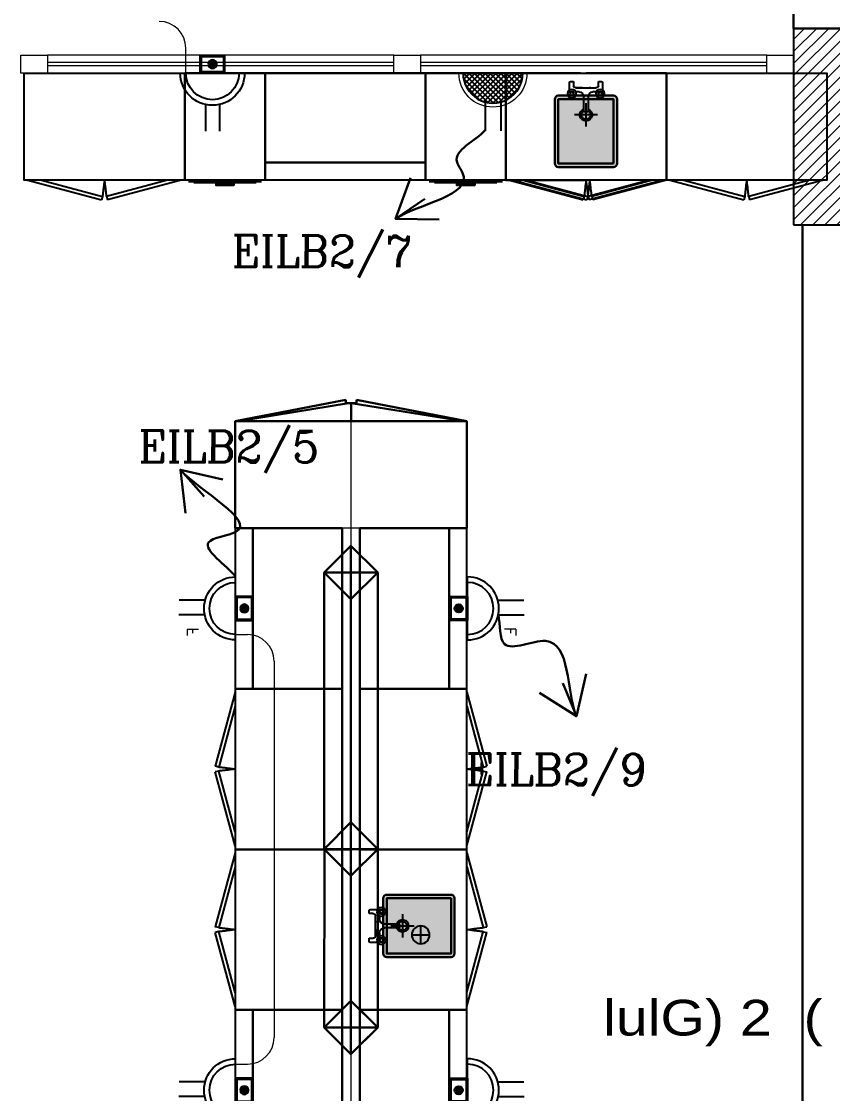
# Model space of a CAD drawing. Extents: x 1315 to 1416, y 473 to 837.
# Drawn here: x 1373.91 to 1378.45, y 531.89 to 537.9 of the extents above; entities that cross this region are included whole.
import ezdxf

# ---------------------------------------------------------------- set-up
doc = ezdxf.new("R2010")
doc.units = 0
doc.header["$MEASUREMENT"] = 0
doc.linetypes.add('ACAD_ISO02W100', pattern=[15, 12, -3])
doc.linetypes.add('DASHED', pattern=[19.05, 12.7, -6.35])
doc.layers.get('0').update_dxf_attribs({"color": 252, "linetype": 'CONTINUOUS', "lineweight": 30})
for name, color, linetype in [('-FUR', 252, 'CONTINUOUS'), ('E-SOCKETS', 6, 'CONTINUOUS'), ('LAYER8', 252, 'CONTINUOUS'), ('POWER', 1, 'CONTINUOUS'), ('SAN', 252, 'CONTINUOUS'), ('WIRING', 4, 'CONTINUOUS')]:
    doc.layers.add(name, color=color, linetype=linetype)
for name, color, linetype, lineweight in [('Column', 252, 'CONTINUOUS', 25), ('elev', 252, 'CONTINUOUS', 9), ('hatch', 252, 'CONTINUOUS', 9), ('text', 252, 'CONTINUOUS', 15), ('Wall', 252, 'CONTINUOUS', 30), ('WINDOW', 252, 'CONTINUOUS', 5), ('WIRRING', 3, 'CONTINUOUS', 5)]:
    doc.layers.add(name, color=color, linetype=linetype, lineweight=lineweight)
doc.styles.add('ARIAL', font='arial.ttf')
doc.styles.add('E80', font='romanc.shx')
doc.styles.add('SOSA2', font='SOSA.shx', dxfattribs={"width": 0.8})
doc.dimstyles.new('DIM-100-IN', dxfattribs={"dimtxt": 0.22, "dimasz": 0.1, "dimexe": 0.15, "dimexo": 0.15, "dimgap": 0, "dimtad": 0, "dimrnd": 0.05, "dimzin": 1, "dimdsep": 46, "dimtxsty": 'ARIAL', "dimblk": 'DOT', "dimcen": 0.2, "dimclrd": 256, "dimclre": 256, "dimclrt": 23, "dimadec": 0, "dimazin": 0, "dimtfac": 1, "dimtmove": 2, "dimatfit": 2, "dimldrblk": 'OPEN90', "dimfxl": 0.15, "dimfxlon": 1, "dimtolj": 1, "dimtzin": 0, "dimlwe": -1, "dimarcsym": 0})

# ---------------------------------------------------------------- blocks, each defined once
blk = doc.blocks.new('5')
at = {"layer": '-FUR', "linetype": 'ACAD_ISO02W100'}
for p, q in [((41999.7885, -66320.4478), (42000.6885, -66320.4478)), ((41999.8085, -66321.0478), (42000.2221, -66321.1587)), ((41999.8858, -66321.0478), (42000.2273, -66321.1393)), ((42000.5913, -66321.0478), (42000.2498, -66321.1393)), ((42000.6685, -66321.0478), (42000.255, -66321.1587)), ((42000.2273, -66321.1393), (42000.2221, -66321.1587)), ((42000.2498, -66321.1393), (42000.255, -66321.1587))]:
    blk.add_line(p, q, dxfattribs=at)
at = {"layer": '-FUR'}
blk.add_lwpolyline([(41999.7885, -66320.4478), (42000.6885, -66320.4478), (42000.6885, -66321.0478), (41999.7885, -66321.0478)], close=True, dxfattribs=at)
at = {"layer": '-FUR', "linetype": 'ACAD_ISO02W100'}
for centre, start, end in [((42001.7538, -66321.2808), 171.26112, 174.70691), ((41998.7233, -66321.2808), 5.29309, 8.73888)]:
    blk.add_arc(centre, 1.5331, start, end, dxfattribs=at)
blk = doc.blocks.new('ba7es')
at = {"layer": '-FUR', "linetype": 'ACAD_ISO02W100'}
blk.add_line((1323.8895, 576.6578), (1322.9895, 576.6578), dxfattribs=at)
for p, q in [((1323.8895, 577.2578), (1322.9895, 577.2578)), ((1322.9895, 577.2578), (1322.9895, 576.6578)), ((1323.8895, 576.6578), (1323.8895, 577.2578)), ((1322.9895, 576.6578), (1322.9895, 576.7578)), ((1322.9895, 576.7578), (1323.8895, 576.7578))]:
    blk.add_line(p, q)
blk = doc.blocks.new('YY5Y5')
at = {"layer": 'SAN', "color": 1}
for p, q in [((433.83, 542.04), (433.83, 538.56)), ((435.73, 542.41), (434.2, 542.41)), ((435.73, 540.55), (435.73, 542.41)), ((447.16, 542.41), (447.16, 540.55)), ((448.69, 542.41), (447.16, 542.41)), ((449.07, 538.56), (449.07, 542.04)), ((434.16, 537.56), (433.7, 538.02)), ((435.58, 537.56), (436.04, 538.02)), ((436.72, 537.65), (438.25, 537.65)), ((446.18, 539.55), (436.73, 539.55)), ((443.04, 539.55), (446.16, 539.55)), ((444.65, 537.65), (446.18, 537.65)), ((447.32, 537.56), (446.86, 538.02)), ((448.74, 537.56), (449.2, 538.02)), ((434.16, 536.15), (433.7, 535.69)), ((435.58, 536.15), (436.04, 535.69)), ((440.5, 535.4), (440.5, 528.74)), ((442.4, 528.74), (442.4, 535.4)), ((447.32, 536.15), (446.86, 535.69)), ((448.74, 536.15), (449.2, 535.69)), ((440.87, 528.36), (442.03, 528.36))]:
    blk.add_line(p, q, dxfattribs=at)
at = {"layer": 'SAN', "color": 1, "linetype": 'Continuous'}
blk.add_line((439.23, 539.55), (439.86, 539.55), dxfattribs=at)
at = {"layer": 'SAN', "color": 2, "linetype": 'DASHED'}
for points in [[(441.45, 532.42), (441.45, 521.63)], [(436.06, 527.03), (446.84, 527.03)]]:
    blk.add_lwpolyline(points, dxfattribs=at)
at = {"layer": 'SAN', "color": 1}
for centre, radius in [((434.87, 536.85), 2), ((434.87, 536.85), 1), ((434.87, 536.85), 0.8), ((448.03, 536.85), 2), ((448.03, 536.85), 1), ((448.03, 536.85), 0.8)]:
    blk.add_circle(centre, radius, dxfattribs=at)
for centre, radius, start, end in [((434.2, 542.04), 0.375, 90, 180), ((448.69, 542.04), 0.375, 0, 90), ((436.73, 540.55), 1, 180, 270), ((438.25, 535.4), 2.25, 0, 90), ((444.65, 535.4), 2.25, 90, 180), ((446.16, 540.55), 1, 270, 0), ((441.45, 527.03), 2.86, 109.4319, 70.5681), ((441.45, 527.03), 2.08, 117.2765, 62.7235), ((440.87, 528.74), 0.375, 180, 270), ((442.03, 528.74), 0.375, 270, 360)]:
    blk.add_arc(centre, radius, start, end, dxfattribs=at)
blk = doc.blocks.new('vfd')
at = {"layer": '-FUR'}
h = blk.add_hatch(color=254, dxfattribs=at)
h.paths.add_polyline_path([(1316.635, 565.8296), (1316.635, 566.1396), (1316.275, 566.1396), (1316.275, 565.8296)], flags=16)
edge = h.paths.add_edge_path()
edge.add_line((1316.655, 565.8296), (1316.655, 566.1396))
edge.add_ellipse((1316.635, 566.1396), major_axis=(-0.0141, -0.0141), ratio=1, start_angle=135, end_angle=225)
edge.add_line((1316.635, 566.1596), (1316.275, 566.1596))
edge.add_ellipse((1316.275, 566.1396), major_axis=(-0.0141, -0.0141), ratio=1, start_angle=225, end_angle=315)
edge.add_line((1316.255, 566.1396), (1316.255, 565.8296))
edge.add_ellipse((1316.275, 565.8296), major_axis=(0.0141, -0.0141), ratio=1, start_angle=225, end_angle=315)
edge.add_line((1316.275, 565.8096), (1316.635, 565.8096))
edge.add_ellipse((1316.635, 565.8296), major_axis=(0.0141, -0.0141), ratio=1, start_angle=-45, end_angle=45)
blk.add_hatch(color=253, dxfattribs=at).paths.add_polyline_path([(1316.275, 565.8296), (1316.635, 565.8296), (1316.635, 566.1396), (1316.275, 566.1396)])
h = blk.add_hatch(color=251, dxfattribs=at)
h.paths.add_polyline_path([(1316.305, 565.8596), (1316.275, 565.8296), (1316.635, 565.8296), (1316.605, 565.8596)])
h.paths.add_polyline_path([(1316.605, 565.8596), (1316.635, 565.8296), (1316.635, 566.1396), (1316.605, 566.1096)])
h = blk.add_hatch(color=252, dxfattribs=at)
h.paths.add_polyline_path([(1316.305, 566.1096), (1316.275, 566.1396), (1316.275, 565.8296), (1316.305, 565.8596)])
h.paths.add_polyline_path([(1316.605, 566.1096), (1316.635, 566.1396), (1316.275, 566.1396), (1316.305, 566.1096)])
blk.add_lwpolyline([(1316.655, 565.8296), (1316.655, 566.1396, 0.414214), (1316.635, 566.1596), (1316.275, 566.1596, 0.414214), (1316.255, 566.1396), (1316.255, 565.8296, 0.414214), (1316.275, 565.8096), (1316.635, 565.8096, 0.414214)], format="xyb", close=True)
blk.add_lwpolyline([(1316.655, 565.8296), (1316.655, 566.1396, 0.414214), (1316.635, 566.1596), (1316.275, 566.1596, 0.414214), (1316.255, 566.1396), (1316.255, 565.8296, 0.414214), (1316.275, 565.8096), (1316.635, 565.8096, 0.414214)], format="xyb", close=True)
blk.add_lwpolyline([(1316.635, 565.8296), (1316.635, 566.1396), (1316.275, 566.1396), (1316.275, 565.8296)], close=True)
at = {"layer": 'LAYER8'}
for p, q in [((1316.465, 566.0846), (1316.465, 565.9846)), ((1316.415, 566.0346), (1316.515, 566.0346))]:
    blk.add_line(p, q, dxfattribs=at)
blk.add_circle((1316.465, 566.0346), 0.05, dxfattribs=at)
at = {"xscale": 0.0121, "yscale": 0.0121, "zscale": 0.0121, "rotation": 89.99999999999997}
blk.add_blockref('YY5Y5', (1322.7397, 560.6431), dxfattribs=at)
blk = doc.blocks.new('3')
at = {"layer": '-FUR', "linetype": 'ACAD_ISO02W100'}
blk.add_line((41990.0194, -66320.4802), (41990.4694, -66320.4802), dxfattribs=at)
at = {"layer": '-FUR'}
for p, q in [((41990.0394, -66321.0902), (41990.4494, -66321.0902)), ((41990.0694, -66321.0952), (41990.4194, -66321.0952))]:
    blk.add_line(p, q, dxfattribs=at)
blk.add_lwpolyline([(41990.0194, -66321.0802), (41990.4694, -66321.0802), (41990.4694, -66320.4802), (41990.0194, -66320.4802)], close=True, dxfattribs=at)
at = {"layer": '-FUR', "color": 1}
blk.add_lwpolyline([(41990.1944, -66321.1102), (41990.2944, -66321.1102), (41990.2944, -66321.1002), (41990.1944, -66321.1002)], close=True, dxfattribs=at)
blk = doc.blocks.new('fd')
at = {"layer": '-FUR'}
h = blk.add_hatch(color=254, dxfattribs=at)
h.paths.add_polyline_path([(1322.6636, 576.6994), (1322.3536, 576.6994), (1322.3536, 577.0594), (1322.6636, 577.0594)], flags=16)
edge = h.paths.add_edge_path()
edge.add_line((1322.6636, 576.6794), (1322.3536, 576.6794))
edge.add_arc((1322.3536, 576.6994), 0.02, 180, 270, ccw=False)
edge.add_line((1322.3336, 576.6994), (1322.3336, 577.0594))
edge.add_arc((1322.3536, 577.0594), 0.02, 90, 180, ccw=False)
edge.add_line((1322.3536, 577.0794), (1322.6636, 577.0794))
edge.add_arc((1322.6636, 577.0594), 0.02, 0, 90, ccw=False)
edge.add_line((1322.6836, 577.0594), (1322.6836, 576.6994))
edge.add_arc((1322.6636, 576.6994), 0.02, -90, 0, ccw=False)
blk.add_hatch(color=253, dxfattribs=at).paths.add_polyline_path([(1322.6636, 577.0594), (1322.6636, 576.6994), (1322.3536, 576.6994), (1322.3536, 577.0594)])
h = blk.add_hatch(color=251, dxfattribs=at)
h.paths.add_polyline_path([(1322.6337, 577.0294), (1322.6636, 577.0594), (1322.6636, 576.6994), (1322.6336, 576.7294)])
h.paths.add_polyline_path([(1322.6336, 576.7294), (1322.6636, 576.6994), (1322.3536, 576.6994), (1322.3836, 576.7294)])
h = blk.add_hatch(color=252, dxfattribs=at)
h.paths.add_polyline_path([(1322.3836, 577.0294), (1322.3536, 577.0594), (1322.6636, 577.0594), (1322.6337, 577.0294)])
h.paths.add_polyline_path([(1322.3836, 576.7294), (1322.3536, 576.6994), (1322.3536, 577.0594), (1322.3836, 577.0294)])
for p, q in [((1322.4784, 577.2056), (1322.0597, 577.2056)), ((1322.4784, 577.2056), (1322.9597, 577.2056)), ((1322.0597, 576.6056), (1322.5097, 576.6056)), ((1322.9597, 576.6056), (1322.5097, 576.6056))]:
    blk.add_line(p, q, dxfattribs=at)
at = {"layer": '-FUR', "linetype": 'ACAD_ISO02W100'}
for p, q in [((1322.0597, 577.2056), (1322.5097, 577.2056)), ((1322.9597, 577.2056), (1322.5097, 577.2056)), ((1322.0997, 576.6056), (1322.5133, 576.4948)), ((1322.177, 576.6056), (1322.5185, 576.5141)), ((1322.8824, 576.6056), (1322.541, 576.5141)), ((1322.9597, 576.6056), (1322.5462, 576.4948)), ((1322.5185, 576.5141), (1322.5133, 576.4948)), ((1322.541, 576.5141), (1322.5462, 576.4948))]:
    blk.add_line(p, q, dxfattribs=at)
for centre, start, end in [((1324.045, 576.3727), 171.26112, 174.70691), ((1321.0144, 576.3727), 5.29309, 8.73888)]:
    blk.add_arc(centre, 1.5331, start, end, dxfattribs=at)
for p, q in [((1322.0597, 577.2056), (1322.0597, 576.6056)), ((1322.9597, 577.2056), (1322.9597, 576.6056))]:
    blk.add_line(p, q)
blk.add_lwpolyline([(1322.6636, 576.6794), (1322.3536, 576.6794, -0.414214), (1322.3336, 576.6994), (1322.3336, 577.0594, -0.414214), (1322.3536, 577.0794), (1322.6636, 577.0794, -0.414214), (1322.6836, 577.0594), (1322.6836, 576.6994, -0.414214)], format="xyb", close=True)
blk.add_lwpolyline([(1322.6636, 576.6794), (1322.3536, 576.6794, -0.414214), (1322.3336, 576.6994), (1322.3336, 577.0594, -0.414214), (1322.3536, 577.0794), (1322.6636, 577.0794, -0.414214), (1322.6836, 577.0594), (1322.6836, 576.6994, -0.414214)], format="xyb", close=True)
blk.add_lwpolyline([(1322.6636, 576.6994), (1322.3536, 576.6994), (1322.3536, 577.0594), (1322.6636, 577.0594)], close=True)
at = {"extrusion": (0, 0, -1), "xscale": 0.0121000000000322, "yscale": 0.0121000000000322, "zscale": -0.0121}
blk.add_blockref('YY5Y5', (-1327.8502, 570.5947), dxfattribs=at)
blk = doc.blocks.new('juy')
blk.add_line((1322.9597, 577.2056), (1322.9597, 576.6056))
blk.add_blockref('fd', (0, 0))
blk = doc.blocks.new('LAB 2')
h = blk.add_hatch(color=251)
h.set_gradient(color1=(255, 191, 127), color2=(255, 181, 107), one_color=1, tint=0.71)
h.paths.add_polyline_path([(1000.0421, 445.0029), (999.7321, 445.0029), (999.7321, 444.6429), (1000.0421, 444.6429)], flags=0)
edge = h.paths.add_edge_path(flags=17)
edge.add_line((1000.0421, 445.0229), (999.7321, 445.0229))
edge.add_arc((999.7321, 445.0029), 0.02, 90, 180)
edge.add_line((999.7121, 445.0029), (999.7121, 444.6429))
edge.add_arc((999.7321, 444.6429), 0.02, 180, 270)
edge.add_line((999.7321, 444.6229), (1000.0421, 444.6229))
edge.add_arc((1000.0421, 444.6429), 0.02, 270, 360)
edge.add_line((1000.0621, 444.6429), (1000.0621, 445.0029))
edge.add_arc((1000.0421, 445.0029), 0.02, 360, 450)
edge = h.paths.add_edge_path(flags=0)
edge.add_line((999.8756, 444.7099), (999.8756, 444.6293))
edge = h.paths.add_edge_path(flags=0)
edge.add_line((999.8987, 444.6293), (999.8987, 444.7099))
edge = h.paths.add_edge_path(flags=0)
edge.add_line((999.8871, 444.6653), (999.8871, 444.7959))
edge = h.paths.add_edge_path(flags=0)
edge.add_line((999.9524, 444.7306), (999.8219, 444.7306))
edge = h.paths.add_edge_path(flags=0)
edge.add_arc((999.8871, 444.7306), 0.0346, -70.56806, 250.56806, ccw=False)
edge = h.paths.add_edge_path(flags=0)
edge.add_arc((999.8871, 444.7306), 0.0251, -62.72353, 242.72353, ccw=False)
edge = h.paths.add_edge_path(flags=0)
edge.add_arc((999.8802, 444.7099), 0.00454, 90, 180, ccw=False)
edge = h.paths.add_edge_path(flags=0)
edge.add_arc((999.8941, 444.7099), 0.00454, 0, 90, ccw=False)
edge = h.paths.add_edge_path(flags=0)
edge.add_line((999.8941, 444.7145), (999.8802, 444.7145))
edge = h.paths.add_edge_path(flags=16)
edge.add_arc((999.8075, 444.6117), 0.0121, 0, 360, ccw=False)
edge = h.paths.add_edge_path(flags=16)
edge.add_line((999.9582, 444.6203), (999.9527, 444.6258))
edge = h.paths.add_edge_path(flags=16)
edge.add_line((999.9753, 444.6203), (999.9809, 444.6258))
edge = h.paths.add_edge_path(flags=16)
edge.add_line((999.799, 444.6203), (999.7934, 444.6258))
edge = h.paths.add_edge_path(flags=16)
edge.add_line((999.8161, 444.6203), (999.8216, 444.6258))
h = blk.add_hatch(color=251)
h.set_gradient(color1=(255, 191, 127), color2=(255, 181, 107), one_color=1, tint=0.71)
edge = h.paths.add_edge_path(flags=17)
edge.add_line((1000.0421, 445.0229), (999.7321, 445.0229))
edge.add_arc((999.7321, 445.0029), 0.02, 90, 180)
edge.add_line((999.7121, 445.0029), (999.7121, 444.6429))
edge.add_arc((999.7321, 444.6429), 0.02, 180, 270)
edge.add_line((999.7321, 444.6229), (1000.0421, 444.6229))
edge.add_arc((1000.0421, 444.6429), 0.02, 270, 360)
edge.add_line((1000.0621, 444.6429), (1000.0621, 445.0029))
edge.add_arc((1000.0421, 445.0029), 0.02, 360, 450)
h.paths.add_polyline_path([(1000.0421, 445.0029), (999.7321, 445.0029), (999.7321, 444.6429), (1000.0421, 444.6429)], flags=0)
edge = h.paths.add_edge_path(flags=0)
edge.add_line((999.8756, 444.7099), (999.8756, 444.6293))
edge = h.paths.add_edge_path(flags=0)
edge.add_line((999.8987, 444.6293), (999.8987, 444.7099))
edge = h.paths.add_edge_path(flags=0)
edge.add_line((999.8871, 444.6653), (999.8871, 444.7959))
edge = h.paths.add_edge_path(flags=0)
edge.add_line((999.9524, 444.7306), (999.8219, 444.7306))
edge = h.paths.add_edge_path(flags=0)
edge.add_arc((999.8871, 444.7306), 0.0346, -70.56806, 250.56806, ccw=False)
edge = h.paths.add_edge_path(flags=0)
edge.add_arc((999.8871, 444.7306), 0.0251, -62.72353, 242.72353, ccw=False)
edge = h.paths.add_edge_path(flags=0)
edge.add_arc((999.8802, 444.7099), 0.00454, 90, 180, ccw=False)
edge = h.paths.add_edge_path(flags=0)
edge.add_arc((999.8941, 444.7099), 0.00454, 0, 90, ccw=False)
edge = h.paths.add_edge_path(flags=0)
edge.add_line((999.8941, 444.7145), (999.8802, 444.7145))
edge = h.paths.add_edge_path(flags=16)
edge.add_arc((999.8075, 444.6117), 0.0121, 0, 360, ccw=False)
edge = h.paths.add_edge_path(flags=16)
edge.add_line((999.9582, 444.6203), (999.9527, 444.6258))
edge = h.paths.add_edge_path(flags=16)
edge.add_line((999.9753, 444.6203), (999.9809, 444.6258))
edge = h.paths.add_edge_path(flags=16)
edge.add_line((999.799, 444.6203), (999.7934, 444.6258))
edge = h.paths.add_edge_path(flags=16)
edge.add_line((999.8161, 444.6203), (999.8216, 444.6258))
h = blk.add_hatch(color=251)
h.set_gradient(color1=(255, 191, 127), color2=(255, 181, 107), one_color=1, tint=0.71)
edge = h.paths.add_edge_path(flags=16)
edge.add_line((1000.0421, 445.0229), (999.7321, 445.0229))
edge.add_arc((999.7321, 445.0029), 0.02, 90, 180)
edge.add_line((999.7121, 445.0029), (999.7121, 444.6429))
edge.add_arc((999.7321, 444.6429), 0.02, 180, 270)
edge.add_line((999.7321, 444.6229), (1000.0421, 444.6229))
edge.add_arc((1000.0421, 444.6429), 0.02, 270, 360)
edge.add_line((1000.0621, 444.6429), (1000.0621, 445.0029))
edge.add_arc((1000.0421, 445.0029), 0.02, 360, 450)
edge = h.paths.add_edge_path()
edge.add_arc((999.8075, 444.6117), 0.0242, 0, 360, ccw=False)
edge = h.paths.add_edge_path(flags=16)
edge.add_arc((999.8075, 444.6117), 0.0121, 0, 360, ccw=False)
edge = h.paths.add_edge_path(flags=16)
edge.add_arc((999.8075, 444.6117), 0.00968, 0, 360, ccw=False)
edge = h.paths.add_edge_path(flags=16)
edge.add_line((999.799, 444.6203), (999.7934, 444.6258))
edge = h.paths.add_edge_path(flags=16)
edge.add_line((999.799, 444.6032), (999.7934, 444.5976))
edge = h.paths.add_edge_path(flags=16)
edge.add_line((999.8161, 444.6203), (999.8216, 444.6258))
edge = h.paths.add_edge_path(flags=16)
edge.add_line((999.8161, 444.6032), (999.8216, 444.5976))
h = blk.add_hatch(color=251)
h.set_gradient(color1=(255, 191, 127), color2=(255, 181, 107), one_color=1, tint=0.71)
edge = h.paths.add_edge_path(flags=16)
edge.add_line((1000.0421, 445.0229), (999.7321, 445.0229))
edge.add_arc((999.7321, 445.0029), 0.02, 90, 180)
edge.add_line((999.7121, 445.0029), (999.7121, 444.6429))
edge.add_arc((999.7321, 444.6429), 0.02, 180, 270)
edge.add_line((999.7321, 444.6229), (1000.0421, 444.6229))
edge.add_arc((1000.0421, 444.6429), 0.02, 270, 360)
edge.add_line((1000.0621, 444.6429), (1000.0621, 445.0029))
edge.add_arc((1000.0421, 445.0029), 0.02, 360, 450)
edge = h.paths.add_edge_path()
edge.add_arc((999.9668, 444.6117), 0.0242, 0, 360, ccw=False)
edge = h.paths.add_edge_path(flags=16)
edge.add_arc((999.9668, 444.6117), 0.0121, 0, 360, ccw=False)
edge = h.paths.add_edge_path(flags=16)
edge.add_arc((999.9668, 444.6117), 0.00968, 0, 360, ccw=False)
edge = h.paths.add_edge_path(flags=16)
edge.add_line((999.9582, 444.6203), (999.9527, 444.6258))
edge = h.paths.add_edge_path(flags=16)
edge.add_line((999.9582, 444.6032), (999.9527, 444.5976))
edge = h.paths.add_edge_path(flags=16)
edge.add_line((999.9753, 444.6203), (999.9809, 444.6258))
edge = h.paths.add_edge_path(flags=16)
edge.add_line((999.9753, 444.6032), (999.9809, 444.5976))
h = blk.add_hatch(color=251)
h.set_gradient(color1=(255, 191, 127), color2=(255, 181, 107), one_color=1, tint=0.71)
edge = h.paths.add_edge_path(flags=16)
edge.add_line((1000.0421, 445.0229), (999.7321, 445.0229))
edge.add_arc((999.7321, 445.0029), 0.02, 90, 180)
edge.add_line((999.7121, 445.0029), (999.7121, 444.6429))
edge.add_arc((999.7321, 444.6429), 0.02, 180, 270)
edge.add_line((999.7321, 444.6229), (1000.0421, 444.6229))
edge.add_arc((1000.0421, 444.6429), 0.02, 270, 360)
edge.add_line((1000.0621, 444.6429), (1000.0621, 445.0029))
edge.add_arc((1000.0421, 445.0029), 0.02, 360, 450)
edge = h.paths.add_edge_path(flags=0)
edge.add_line((999.8756, 444.7099), (999.8756, 444.6293))
edge = h.paths.add_edge_path()
edge.add_arc((999.8484, 444.6293), 0.0272, 270, 360, ccw=False)
h = blk.add_hatch(color=251)
h.set_gradient(color1=(255, 191, 127), color2=(255, 181, 107), one_color=1, tint=0.71)
edge = h.paths.add_edge_path(flags=16)
edge.add_line((1000.0421, 445.0229), (999.7321, 445.0229))
edge.add_arc((999.7321, 445.0029), 0.02, 90, 180)
edge.add_line((999.7121, 445.0029), (999.7121, 444.6429))
edge.add_arc((999.7321, 444.6429), 0.02, 180, 270)
edge.add_line((999.7321, 444.6229), (1000.0421, 444.6229))
edge.add_arc((1000.0421, 444.6429), 0.02, 270, 360)
edge.add_line((1000.0621, 444.6429), (1000.0621, 445.0029))
edge.add_arc((1000.0421, 445.0029), 0.02, 360, 450)
edge = h.paths.add_edge_path(flags=0)
edge.add_line((999.8987, 444.6293), (999.8987, 444.7099))
edge = h.paths.add_edge_path()
edge.add_arc((999.9259, 444.6293), 0.0272, 180, 270, ccw=False)
h = blk.add_hatch(color=251)
h.set_gradient(color1=(255, 191, 127), color2=(255, 181, 107), one_color=1, tint=0.71)
edge = h.paths.add_edge_path(flags=16)
edge.add_line((1000.0421, 445.0229), (999.7321, 445.0229))
edge.add_arc((999.7321, 445.0029), 0.02, 90, 180)
edge.add_line((999.7121, 445.0029), (999.7121, 444.6429))
edge.add_arc((999.7321, 444.6429), 0.02, 180, 270)
edge.add_line((999.7321, 444.6229), (1000.0421, 444.6229))
edge.add_arc((1000.0421, 444.6429), 0.02, 270, 360)
edge.add_line((1000.0621, 444.6429), (1000.0621, 445.0029))
edge.add_arc((1000.0421, 445.0029), 0.02, 360, 450)
h.paths.add_polyline_path([(1000.0421, 445.0029), (999.7321, 445.0029), (999.7321, 444.6429), (1000.0421, 444.6429)], flags=0)
edge = h.paths.add_edge_path(flags=17)
edge.add_line((1000.0421, 445.0229), (999.7321, 445.0229))
edge.add_arc((999.7321, 445.0029), 0.02, 90, 180)
edge.add_line((999.7121, 445.0029), (999.7121, 444.6429))
edge.add_arc((999.7321, 444.6429), 0.02, 180, 270)
edge.add_line((999.7321, 444.6229), (1000.0421, 444.6229))
edge.add_arc((1000.0421, 444.6429), 0.02, 270, 360)
edge.add_line((1000.0621, 444.6429), (1000.0621, 445.0029))
edge.add_arc((1000.0421, 445.0029), 0.02, 360, 450)
edge = h.paths.add_edge_path(flags=0)
edge.add_line((999.8756, 444.7099), (999.8756, 444.6293))
edge = h.paths.add_edge_path(flags=0)
edge.add_line((999.8987, 444.6293), (999.8987, 444.7099))
edge = h.paths.add_edge_path(flags=0)
edge.add_line((999.8871, 444.6653), (999.8871, 444.7959))
edge = h.paths.add_edge_path(flags=0)
edge.add_line((999.9524, 444.7306), (999.8219, 444.7306))
edge = h.paths.add_edge_path(flags=0)
edge.add_arc((999.8871, 444.7306), 0.0346, -70.56806, 250.56806, ccw=False)
edge = h.paths.add_edge_path(flags=0)
edge.add_arc((999.8871, 444.7306), 0.0251, -62.72353, 242.72353, ccw=False)
edge = h.paths.add_edge_path(flags=0)
edge.add_arc((999.8802, 444.7099), 0.00454, 90, 180, ccw=False)
edge = h.paths.add_edge_path(flags=0)
edge.add_arc((999.8941, 444.7099), 0.00454, 0, 90, ccw=False)
edge = h.paths.add_edge_path(flags=0)
edge.add_line((999.8941, 444.7145), (999.8802, 444.7145))
edge = h.paths.add_edge_path(flags=16)
edge.add_arc((999.9668, 444.6117), 0.0121, 0, 360, ccw=False)
edge = h.paths.add_edge_path(flags=16)
edge.add_arc((999.8075, 444.6117), 0.0121, 0, 360, ccw=False)
edge = h.paths.add_edge_path(flags=16)
edge.add_line((999.9582, 444.6203), (999.9527, 444.6258))
edge = h.paths.add_edge_path(flags=16)
edge.add_line((999.9753, 444.6203), (999.9809, 444.6258))
edge = h.paths.add_edge_path(flags=16)
edge.add_line((999.799, 444.6203), (999.7934, 444.6258))
edge = h.paths.add_edge_path(flags=16)
edge.add_line((999.8161, 444.6203), (999.8216, 444.6258))
at = {"color": 251}
for p, q in [((998.5199, 447.3952), (998.5199, 451.9968)), ((998.6199, 451.9968), (998.6199, 447.3948)), ((998.4196, 449.845), (998.5696, 449.995)), ((998.4196, 449.845), (998.5696, 449.995)), ((998.5696, 449.995), (998.7196, 449.845)), ((998.5696, 449.845), (998.5696, 449.995)), ((998.5696, 449.995), (998.7196, 449.845)), ((998.5199, 449.9452), (998.4196, 449.845)), ((998.7196, 449.845), (998.6199, 449.9448)), ((998.7196, 449.845), (998.4196, 449.845)), ((998.7196, 449.845), (998.4196, 449.845)), ((998.4196, 449.845), (998.5696, 449.695)), ((998.5696, 449.845), (998.4196, 449.845)), ((998.7196, 449.845), (998.4196, 449.845)), ((998.4196, 449.845), (998.5696, 449.695)), ((998.7196, 449.845), (998.4196, 449.845)), ((998.4196, 449.845), (998.4214, 448.8468)), ((998.5179, 449.7468), (998.4196, 449.845)), ((998.5696, 449.695), (998.7196, 449.845)), ((998.5696, 448.995), (998.5696, 449.845)), ((998.5696, 449.845), (998.7196, 449.845)), ((998.7196, 449.845), (998.5696, 449.845)), ((998.5696, 449.845), (998.5696, 449.695)), ((998.5696, 449.695), (998.7196, 449.845)), ((998.6199, 449.7452), (998.7196, 449.845)), ((998.7196, 448.845), (998.7196, 449.845)), ((998.4196, 448.845), (998.5696, 448.995)), ((998.5696, 448.845), (998.5696, 448.995)), ((998.5696, 448.995), (998.7196, 448.845)), ((998.4196, 448.845), (998.7196, 448.845)), ((998.5696, 448.695), (998.4196, 448.845)), ((998.7196, 448.845), (998.4196, 448.845)), ((998.4196, 448.845), (998.4196, 447.295)), ((998.5199, 448.8468), (998.5699, 448.8468)), ((998.5696, 448.845), (998.5696, 448.695)), ((998.5696, 448.695), (998.7196, 448.845)), ((998.5696, 448.845), (998.5696, 447.145)), ((998.7196, 447.295), (998.7196, 448.845)), ((998.5696, 447.445), (998.5696, 448.295)), ((998.4196, 447.295), (998.5696, 447.445)), ((998.5696, 447.295), (998.5696, 447.445)), ((998.5696, 447.445), (998.7196, 447.295)), ((998.4196, 447.295), (998.7196, 447.295)), ((998.5696, 447.145), (998.4196, 447.295)), ((998.7196, 447.295), (998.4196, 447.295)), ((998.5696, 447.295), (998.5696, 447.145)), ((998.5696, 447.145), (998.7196, 447.295)), ((997.9199, 446.4468), (997.9199, 447.0468)), ((999.2199, 447.0468), (999.2199, 446.4468)), ((999.2199, 446.4468), (997.9199, 446.4468)), ((997.9199, 446.4468), (998.5399, 446.3268)), ((997.9199, 446.4468), (997.9399, 446.4468)), ((997.9399, 446.4468), (998.5549, 446.3468)), ((999.2199, 446.4468), (998.5699, 446.4468)), ((998.5699, 446.4468), (998.5699, 446.3468)), ((999.1999, 446.4468), (998.5699, 446.3468)), ((999.2199, 446.4468), (998.5999, 446.3268)), ((999.2199, 446.4468), (999.1999, 446.4468)), ((998.5699, 446.3468), (998.5399, 446.3468)), ((998.5399, 446.3468), (998.5399, 446.3268)), ((998.5699, 446.3468), (998.5999, 446.3468)), ((998.5999, 446.3468), (998.5999, 446.3268))]:
    blk.add_line(p, q, dxfattribs=at)
at = {"layer": 'elev', "color": 251, "linetype": 'Continuous'}
for p, q in [((998.5699, 451.9968), (998.5699, 446.3787)), ((999.1299, 447.0468), (998.0099, 447.0468))]:
    blk.add_line(p, q, dxfattribs=at)
at = {"color": 251}
for p, rotation in [((421.2621, 1773.6363), 270), ((1575.8777, -873.2427), 90), ((421.2621, 1770.9363), 270), ((1575.8777, -875.9427), 90)]:
    blk.add_blockref('ba7es', p, dxfattribs=dict(at, rotation=rotation))
blk.add_blockref('vfd', (-317.5045, -116.7088), dxfattribs=at)
at = {"color": 251, "xscale": -1, "rotation": 180}
for name, p in [('juy', (-322.6215, 1021.7024)), ('ba7es', (-324.9013, 1021.7546))]:
    blk.add_blockref(name, p, dxfattribs=at)
at = {"layer": 'Wall', "color": 251, "lineweight": 20}
for name, p, rotation in [('5', (67318.9677, 42449.5353), 270), ('5', (-65321.828, -41550.9417), 90), ('5', (67318.9677, 42448.6353), 270), ('5', (-65321.828, -41551.8417), 90), ('3', (42988.1076, -65875.9834), 180), ('3', (42989.4576, -65875.9834), 180)]:
    blk.add_blockref(name, p, dxfattribs=dict(at, rotation=rotation))
at = {"layer": 'Wall', "color": 251, "lineweight": 20, "xscale": -1, "rotation": 180}
for p in [(-41003.0503, -65875.9511), (-41000.3503, -65875.9511), (-40999.4503, -65875.9511)]:
    blk.add_blockref('5', p, dxfattribs=at)
blk = doc.blocks.new('DOUBLEX POWER SOCKET')
at = {"layer": 'POWER', "ltscale": 0.05}
h = blk.add_hatch(dxfattribs=at)
h.set_pattern_fill('ANSI37', color=213, scale=0.000177778, angle=-90, style=0)
h.set_pattern_definition([(135, (-134.804893, -140.661473), (0.0117851071, 0.0117851071), []), (45, (-134.804893, -140.661473), (0.0117851071, -0.0117851071), [])])
edge = h.paths.add_edge_path()
edge.add_line((112.7598, -131.9321), (112.4931, -131.9321))
edge.add_ellipse((112.6264, -131.9321), major_axis=(0.1333, 0), ratio=1, start_angle=0.0092, end_angle=180.0092, ccw=False)
at = {"color": 7}
blk.add_arc((112.6264, -131.9321), 0.1515, 0, 180, dxfattribs=at)
at = {"layer": 'POWER', "color": 6}
for p, q in [((112.5918, -131.8033), (112.5918, -131.6747)), ((112.6611, -131.8033), (112.6611, -131.6747)), ((112.8264, -131.9321), (112.4264, -131.9321))]:
    blk.add_line(p, q, dxfattribs=at)
at = {"layer": 'POWER', "color": 6, "extrusion": (0, 0, -1)}
blk.add_ellipse((112.6264, -131.9321), major_axis=(0.1333, 0), ratio=1, start_param=3.141431, end_param=6.283024, dxfattribs=at)
blk = doc.blocks.new('DOPLEX SOCKET WP')
at = {"layer": 'E-SOCKETS'}
blk.add_hatch(color=2, dxfattribs=at).paths.add_polyline_path([(48.2533, -124.2906, -1), (48.301, -124.2906, -1)])
at = {"layer": 'E-SOCKETS', "color": 2}
for p, q in [((48.2373, -124.0647), (48.2373, -123.9156)), ((48.3173, -124.0647), (48.3173, -123.9156)), ((48.0968, -124.2406), (48.4575, -124.2406)), ((48.1027, -124.2406), (48.4515, -124.2406))]:
    blk.add_line(p, q, dxfattribs=at)
for points in [[(48.3454, -124.2406), (48.2089, -124.2406), (48.2089, -124.3406), (48.3454, -124.3406)], [(48.3388, -124.2471), (48.2154, -124.2471), (48.2154, -124.3341), (48.3388, -124.3341)]]:
    blk.add_lwpolyline(points, close=True, dxfattribs=at)
blk.add_circle((48.2771, -124.2906), 0.0239, dxfattribs=at)
at = {"layer": 'E-SOCKETS', "color": 7, "linetype": 'DASHED'}
blk.add_arc((48.2771, -124.2406), 0.1804, 0, 180, dxfattribs=at)
at = {"layer": 'E-SOCKETS', "color": 2}
blk.add_arc((48.2771, -124.2406), 0.1491, 0, 180, dxfattribs=at)
blk = doc.blocks.new('_Dot')
at = {"color": 0, "linetype": 'ByBlock', "lineweight": -2}
blk.add_line((-0.5, 0), (-1, 0), dxfattribs=at)
at = {"color": 0, "linetype": 'ByBlock', "const_width": 0.5}
blk.add_lwpolyline([(-0.25, 0, 1), (0.25, 0, 1)], format="xyb", close=True, dxfattribs=at)
blk = doc.blocks.new('DOUBLEX SOCKET FLOOR MOUNTED')
at = {"layer": 'E-SOCKETS'}
blk.add_hatch(color=2, dxfattribs=at).paths.add_polyline_path([(-93.2312, -55.9052, 1), (-93.278, -55.9052, 1)])
at = {"layer": 'E-SOCKETS', "color": 2}
for p, q in [((-93.3011, -55.6865), (-93.3011, -55.5404)), ((-93.2194, -55.6838), (-93.2194, -55.5377)), ((-93.0778, -55.8562), (-93.4313, -55.8562))]:
    blk.add_line(p, q, dxfattribs=at)
for points in [[(-93.3214, -55.8562), (-93.1877, -55.8562), (-93.1877, -55.9542), (-93.3214, -55.9542)], [(-93.315, -55.8626), (-93.1941, -55.8626), (-93.1941, -55.9478), (-93.315, -55.9478)]]:
    blk.add_lwpolyline(points, close=True, dxfattribs=at)
blk.add_circle((-93.2546, -55.9052), 0.0234, dxfattribs=at)
at = {"layer": 'E-SOCKETS', "color": 7, "linetype": 'DASHED'}
blk.add_arc((-93.2546, -55.8562), 0.1767, 0, 180, dxfattribs=at)
at = {"layer": 'E-SOCKETS', "color": 2}
blk.add_arc((-93.2546, -55.8562), 0.1461, 0, 180, dxfattribs=at)
at = {"layer": 'WIRING', "color": 1, "extrusion": (5.9614e-05, -0.021173, 0.999776), "style": 'E80'}
blk.add_text('F', height=0.063, dxfattribs=at).set_placement((-93.3047, -55.3736, 1.1727))

msp = doc.modelspace()

# ---------------------------------------------------------------- hatches: boundary and pattern name
at = {"layer": 'hatch'}
h = msp.add_hatch(dxfattribs=at)
h.set_pattern_fill('ANSI31', color=256, scale=0.015, style=0)
h.set_pattern_definition([(45, (1560.84348, 199.44045), (-0.0336759605, 0.0336759605), [])])
h.paths.add_polyline_path([(1378.2363, 536.7625), (1378.6863, 536.7625), (1378.6863, 537.8626), (1378.2363, 537.8626)])

# ---------------------------------------------------------------- linework, layer by layer
at = {"layer": 'Column'}
msp.add_lwpolyline([(1378.2363, 536.7625), (1378.6863, 536.7625), (1378.6863, 537.8626), (1378.2363, 537.8626)], close=True, dxfattribs=at)
at = {"layer": 'elev', "linetype": 'Continuous'}
for points in [[(1373.9036, 537.7126), (1374.0536, 537.7126), (1374.0536, 537.6126), (1373.9036, 537.6126)], [(1375.995, 537.7126), (1376.145, 537.7126), (1376.145, 537.6126), (1375.995, 537.6126)], [(1378.0863, 537.7126), (1378.2363, 537.7126), (1378.2363, 537.6126), (1378.0863, 537.6126)]]:
    msp.add_lwpolyline(points, close=True, dxfattribs=at)
at = {"layer": 'Wall', "linetype": 'Continuous'}
msp.add_lwpolyline([(1378.2363, 537.8626), (1378.6863, 537.8626), (1378.6863, 538.7126), (1378.2363, 538.7126)], close=True, dxfattribs=at)
msp.add_lwpolyline([(1378.2863, 529.6126), (1378.2863, 536.7625)], dxfattribs=at)
at = {"layer": 'WINDOW', "linetype": 'Continuous'}
for p, q in [((1375.995, 537.7126), (1374.0536, 537.7126)), ((1378.0863, 537.7126), (1376.145, 537.7126)), ((1375.995, 537.6726), (1374.0536, 537.6726)), ((1375.995, 537.6526), (1374.0536, 537.6526)), ((1378.0863, 537.6726), (1376.145, 537.6726)), ((1378.0863, 537.6526), (1376.145, 537.6526)), ((1375.995, 537.6126), (1374.0536, 537.6126)), ((1378.0863, 537.6126), (1376.145, 537.6126))]:
    msp.add_line(p, q, dxfattribs=at)
at = {"layer": 'WIRRING', "color": 3}
for p, q in [((1374.8293, 537.6126), (1374.8293, 537.7522)), ((1375.108, 534.4665), (1375.108, 534.4665)), ((1375.108, 534.4665), (1375.1742, 534.4665)), ((1375.3242, 534.3165), (1375.3242, 532.2087)), ((1375.108, 532.0587), (1375.1742, 532.0587))]:
    msp.add_line(p, q, dxfattribs=at)
for centre, start, end in [((1374.6793, 537.7522), 0, 90), ((1375.1742, 534.3165), 360, 90), ((1375.1742, 532.2087), 270, 0)]:
    msp.add_arc(centre, 0.15, start, end, dxfattribs=at)

# ---------------------------------------------------------------- block references
at = {"color": 3, "xscale": -1, "rotation": 180}
msp.add_blockref('LAB 2', (377.1854, 982.1093), dxfattribs=at)
at = {"layer": 'WIRRING', "linetype": 'Continuous', "xscale": -1}
for name, p, rotation in [('DOPLEX SOCKET WP', (1326.7013, 413.372), 180), ('DOUBLEX SOCKET FLOOR MOUNTED', (1319.2518, 441.358), 90), ('DOUBLEX SOCKET FLOOR MOUNTED', (1319.2518, 438.658), 90)]:
    msp.add_blockref(name, p, dxfattribs=dict(at, rotation=rotation))
at = {"layer": 'WIRRING', "linetype": 'Continuous', "xscale": -1.258540144319567, "yscale": 1.258540144319567, "zscale": 1.25854014431959, "rotation": 180}
msp.add_blockref('DOUBLEX POWER SOCKET', (1234.8061, 371.5707), dxfattribs=at)
at = {"layer": 'WIRRING', "linetype": 'Continuous', "rotation": 270}
for p in [(1432.2642, 441.358), (1432.2642, 438.658)]:
    msp.add_blockref('DOUBLEX SOCKET FLOOR MOUNTED', p, dxfattribs=at)

# ---------------------------------------------------------------- texts
at = {"layer": 'text', "style": 'SOSA2', "width": 1.2}
msp.add_text('lulG) 2  (', height=0.2, dxfattribs=at).set_placement((1377.1689, 532.2192))
at = {"layer": 'WIRING', "color": 4, "extrusion": (-5.9614e-05, -0.021173, 0.999776), "style": 'E80'}
for s, p in [('EILB2/7', (1373.5708, 540.2761, -11.4421)), ('EILB2/5', (1373.0506, 539.1801, -11.4189)), ('EILB2/9', (1374.8904, 537.3766, -11.3557))]:
    msp.add_text(s, height=0.1764, dxfattribs=at).set_placement(p)

# ---------------------------------------------------------------- leaders
at = {"layer": 'WIRRING', "color": 6, "linetype": 'ByBlock', "path_type": 1}
for points in [[(1376.0049, 536.7952), (1376.3804, 537.0547), (1376.3495, 537.1139), (1376.5073, 537.2922)], [(1374.7986, 535.3896), (1375.1101, 535.0414), (1374.9562, 534.9826), (1375.108, 534.7908)], [(1377.0188, 534.0081), (1376.8453, 534.4303), (1376.6158, 534.4126), (1376.5812, 534.5774)]]:
    msp.add_leader(points, dimstyle='DIM-100-IN', override={"dimasz": 0.2, "dimgap": 0.1, "dimtad": 0, "dimfxl": 1.25, "dimfxlon": 1}, dxfattribs=at)

doc.saveas('drawing.dxf')
